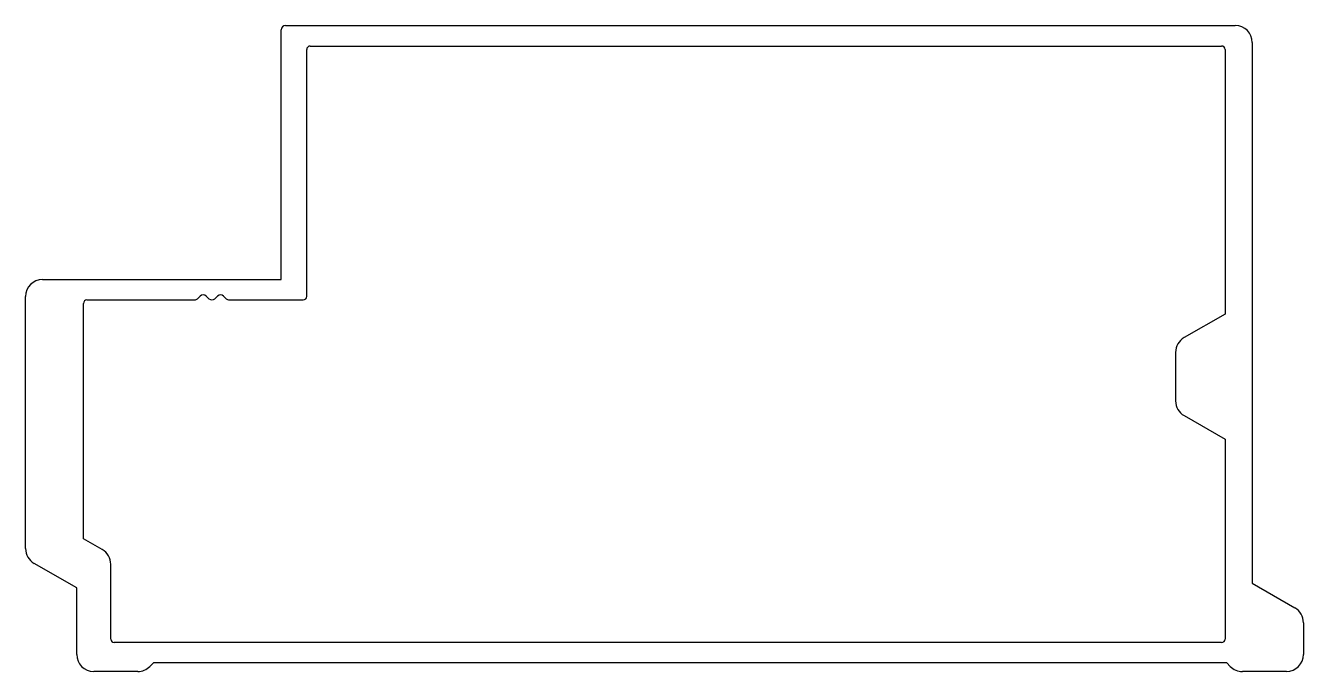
# Model space of a CAD drawing. Extents: x 1139 to 1214, y 639.7 to 677.6.
import ezdxf

# ---------------------------------------------------------------- set-up
doc = ezdxf.new("R2010")
doc.units = 0
doc.layers.add('GRUBA', color=10, linetype='CONTINUOUS')

msp = doc.modelspace()

# ---------------------------------------------------------------- linework, layer by layer
at = {"layer": 'GRUBA', "color": 0}
for p, q in [((1154.027, 662.654), (1154.027, 677.304)), ((1154.277, 677.554), (1210.027, 677.554)), ((1211.027, 676.554), (1211.027, 644.824)), ((1155.527, 661.654), (1155.527, 676.154)), ((1155.727, 676.354), (1209.227, 676.354)), ((1209.427, 676.154), (1209.427, 660.626)), ((1140.027, 662.654), (1154.027, 662.654)), ((1139.027, 646.863), (1139.027, 661.654)), ((1149.124, 661.527), (1149.28, 661.683)), ((1149.634, 661.683), (1149.789, 661.527)), ((1150.143, 661.527), (1150.298, 661.683)), ((1150.652, 661.683), (1150.807, 661.527)), ((1142.427, 647.441), (1142.427, 661.254)), ((1142.627, 661.454), (1148.948, 661.454)), ((1150.984, 661.454), (1155.327, 661.454)), ((1209.427, 660.626), (1207.027, 659.241)), ((1206.527, 658.375), (1206.527, 655.529)), ((1207.027, 654.663), (1209.427, 653.278)), ((1209.427, 653.278), (1209.427, 641.554)), ((1143.527, 646.806), (1142.427, 647.441)), ((1142.027, 644.554), (1139.527, 645.997)), ((1144.027, 641.554), (1144.027, 645.94)), ((1142.027, 640.654), (1142.027, 644.554)), ((1211.027, 644.824), (1213.527, 643.381)), ((1214.027, 642.515), (1214.027, 640.654)), ((1209.227, 641.354), (1144.227, 641.354)), ((1146.527, 640.154), (1146.32, 639.947)), ((1209.527, 640.154), (1146.527, 640.154)), ((1209.734, 639.947), (1209.527, 640.154)), ((1145.613, 639.654), (1143.027, 639.654)), ((1213.027, 639.654), (1210.441, 639.654))]:
    msp.add_line(p, q, dxfattribs=at)
for centre, radius, start, end in [((1154.277, 677.304), 0.25, 90, 180), ((1210.027, 676.554), 1, 360, 90), ((1155.727, 676.154), 0.2, 90, 180), ((1209.227, 676.154), 0.2, 360, 90), ((1140.027, 661.654), 1, 90, 180), ((1148.948, 661.704), 0.25, 270, 315), ((1149.457, 661.506), 0.25, 45, 135), ((1149.966, 661.704), 0.25, 225, 315), ((1150.475, 661.506), 0.25, 45, 135), ((1150.984, 661.704), 0.25, 225, 270), ((1155.327, 661.654), 0.2, 270, 360), ((1142.627, 661.254), 0.2, 90, 180), ((1207.527, 658.375), 1, 120, 180), ((1207.527, 655.529), 1, 180, 240), ((1140.027, 646.863), 1, 180, 240), ((1143.027, 645.94), 1, 0, 60), ((1213.027, 642.515), 1, 0, 60), ((1144.227, 641.554), 0.2, 180, 270), ((1209.227, 641.554), 0.2, 270, 0), ((1143.027, 640.654), 1, 180, 270), ((1213.027, 640.654), 1, 270, 0), ((1145.613, 640.654), 1, 270, 315), ((1210.441, 640.654), 1, 225, 270)]:
    msp.add_arc(centre, radius, start, end, dxfattribs=at)

doc.saveas('drawing.dxf')
